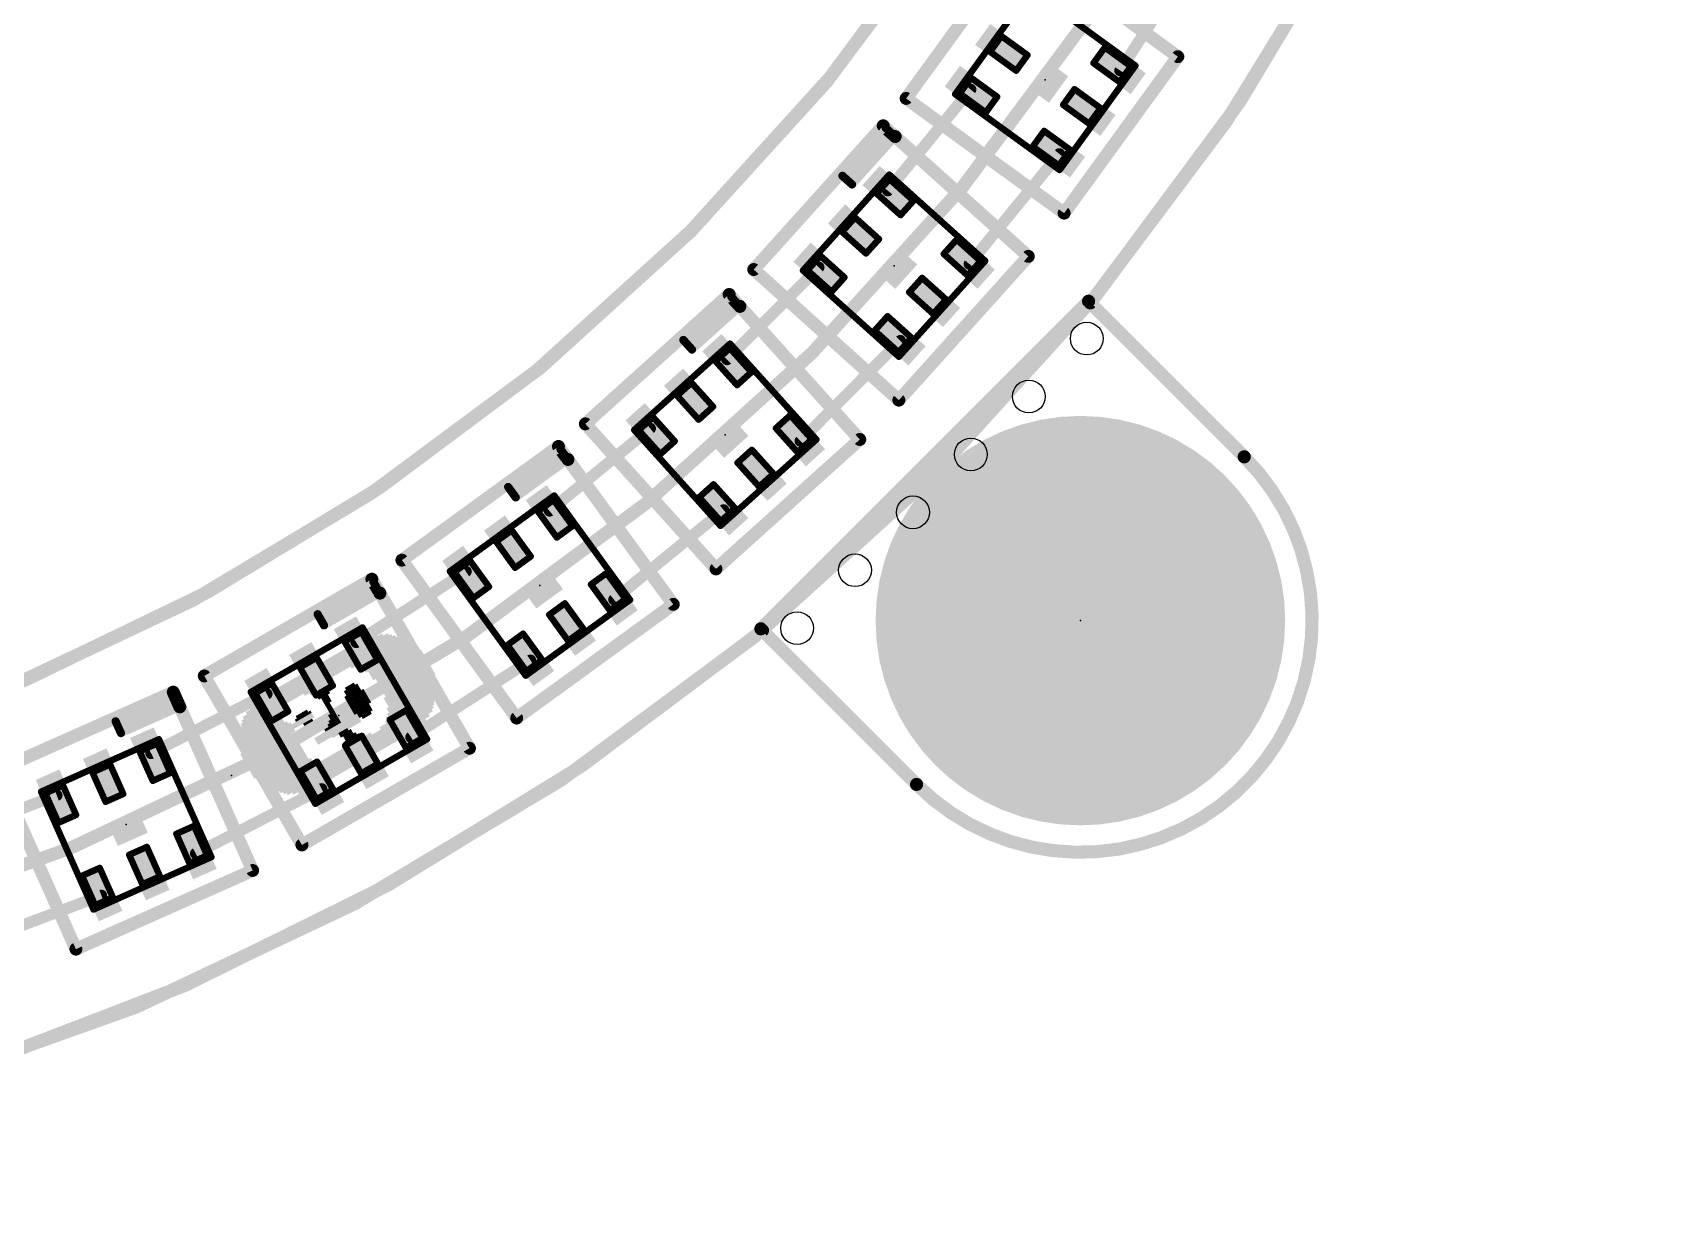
# Model space of a CAD drawing. Extents: x -10 to 92, y -62 to 76.
# Drawn here: x 51.07 to 76.3, y -0.1 to 18.01 of the extents above; entities that cross this region are included whole.
import ezdxf

# ---------------------------------------------------------------- set-up
doc = ezdxf.new("R2010")
doc.units = 0
for name, color, linetype in [('1', 12, 'CONTINUOUS'), ('16', 132, 'CONTINUOUS'), ('17', 110, 'CONTINUOUS'), ('20', 53, 'CONTINUOUS'), ('21', 41, 'CONTINUOUS'), ('22', 40, 'CONTINUOUS'), ('23', 53, 'CONTINUOUS'), ('24', 53, 'CONTINUOUS'), ('51', 53, 'CONTINUOUS')]:
    doc.layers.add(name, color=color, linetype=linetype)

# ---------------------------------------------------------------- blocks, each defined once
blk = doc.blocks.new('RECT')
blk.add_solid([(-0.5, -0.5), (0.5, -0.5), (-0.5, 0.5), (0.5, 0.5)])
blk = doc.blocks.new('ROUNDP')
at = {"const_width": 0.5}
blk.add_lwpolyline([(0, -0.25, 1), (0, 0.25, 1), (0, -0.25)], format="xyb", dxfattribs=at)

msp = doc.modelspace()

# ---------------------------------------------------------------- linework, layer by layer
at = {"layer": '1'}
for points, const_width in [([(38.1, 76.2, 2.4142), (76.2, 38.1)], 0.2032), ([(38.1, 73.533, 2.4142), (73.533, 38.1)], 0.2032), ([(67.887, 17.4463, 1), (67.9616, 17.3979)], 0.0889), ([(65.643, 17.0988, 1), (65.5741, 17.1551)], 0.0889), ([(67.0183, 16.0996, 1), (66.9494, 16.1558)], 0.0889), ([(64.2912, 15.5856, 1), (64.3601, 15.5293)], 0.0889), ([(63.2865, 14.3371, 1), (63.2236, 14.3998)], 0.0889), ([(65.5546, 14.4481, 1), (65.6234, 14.3918)], 0.0889), ([(64.5499, 13.1995, 1), (64.4869, 13.2623)], 0.0889), ([(61.8001, 12.9712, 1), (61.8631, 12.9085)], 0.0889), ([(60.6707, 11.8349, 1), (60.6144, 11.9037)], 0.0889), ([(62.9376, 11.7079, 1), (63.0006, 11.6452)], 0.0889), ([(59.0525, 10.6259, 1), (59.1088, 10.557)], 0.0889), ([(61.8082, 10.5715, 1), (61.7519, 10.6403)], 0.0889), ([(57.8103, 9.6136, 1), (57.7622, 9.6883)], 0.0889), ([(60.0518, 9.2505, 1), (60.108, 9.1817)], 0.0889), ([(56.0602, 8.5903, 1), (56.1084, 8.5156)], 0.0889), ([(58.8096, 8.2383, 1), (58.7614, 8.313)], 0.0889), ([(54.719, 7.7134, 1), (54.6784, 7.7925)], 0.0889), ([(56.9102, 7.118, 1), (56.9584, 7.0433)], 0.0889), ([(52.8844, 6.8717, 1), (52.925, 6.7926)], 0.0889), ([(55.569, 6.2411, 1), (55.5284, 6.3202)], 0.0889), ([(51.4587, 6.1398, 1), (51.4273, 6.2229)], 0.0889), ([(53.5759, 5.3187, 1), (53.6164, 5.2396)], 0.0889), ([(52.1502, 4.5868, 1), (52.1187, 4.6699)], 0.0889)]:
    msp.add_lwpolyline(points, format="xyb", dxfattribs=dict(at, const_width=const_width))
at = {"layer": '1', "const_width": 0.1778}
for points in [[(69.1193, 19.2631), (67.9243, 17.4221)], [(64.3256, 15.5575), (65.6085, 17.1269)], [(66.9839, 16.1277), (65.589, 14.4199)], [(61.8316, 12.9399), (63.255, 14.3684)], [(62.9691, 11.6765), (64.5184, 13.2309)], [(59.0807, 10.5915), (60.6425, 11.8693)], [(60.0799, 9.2161), (61.7801, 10.6059)], [(56.0843, 8.5529), (57.7863, 9.651)], [(58.7855, 8.2757), (56.9343, 7.0807)], [(52.9047, 6.8321), (54.6987, 7.7529)], [(53.5961, 5.2791), (55.5487, 6.2807)], [(49.5405, 5.4625), (51.443, 6.1814)], [(50.0658, 3.8457), (52.1345, 4.6283)]]:
    msp.add_lwpolyline(points, dxfattribs=at)
at = {"layer": '16'}
for points, const_width in [([(0, 38.1, 2.4142), (38.1, 76.2)], 0.2032), ([(67.4729, 13.8789, 1), (67.4011, 13.8071)], 0.1016), ([(67.4729, 13.8071, 1), (67.4011, 13.8789)], 0.1016), ([(64.77, 6.35, 1), (69.85, 11.43)], 0.2032), ([(69.8859, 11.4659, 1), (69.8141, 11.3941)], 0.1016), ([(69.8141, 11.3941, 1), (69.8859, 11.4659)], 0.1016), ([(62.3929, 8.7989, 1), (62.3211, 8.7271)], 0.1016), ([(62.3211, 8.7989, 1), (62.3929, 8.7271)], 0.1016), ([(64.8059, 6.3859, 1), (64.7341, 6.3141)], 0.1016), ([(64.7341, 6.3141, 1), (64.8059, 6.3859)], 0.1016)]:
    msp.add_lwpolyline(points, format="xyb", dxfattribs=dict(at, const_width=const_width))
at = {"layer": '16', "const_width": 0.2032}
for points in [[(62.357, 8.763), (67.437, 13.843)], [(67.437, 13.843), (69.85, 11.43)], [(64.77, 6.35), (62.357, 8.763)]]:
    msp.add_lwpolyline(points, dxfattribs=at)
at = {"layer": '20'}
for points, const_width in [([(67.4624, 13.8176, 0.359), (67.4624, 62.3824)], 0.2032), ([(41.91, 5.588, 0.3492), (70.612, 34.29)], 0.2032), ([(67.4983, 13.8535, 1), (67.4265, 13.7817)], 0.1016), ([(67.4232, 13.8499, 1), (67.5016, 13.7853)], 0.1016), ([(64.77, 6.35, 1), (69.85, 11.43)], 0.2032), ([(69.8859, 11.4659, 1), (69.8141, 11.3941)], 0.1016), ([(69.8141, 11.3941, 1), (69.8859, 11.4659)], 0.1016), ([(13.8176, 8.7376, 0.359), (62.3824, 8.7376)], 0.2032), ([(62.4183, 8.7735, 1), (62.3465, 8.7017)], 0.1016), ([(62.4147, 8.6984, 1), (62.3501, 8.7768)], 0.1016), ([(64.8059, 6.3859, 1), (64.7341, 6.3141)], 0.1016), ([(64.7341, 6.3141, 1), (64.8059, 6.3859)], 0.1016)]:
    msp.add_lwpolyline(points, format="xyb", dxfattribs=dict(at, const_width=const_width))
at = {"layer": '20', "const_width": 0.2032}
for points in [[(67.4624, 13.8176), (69.85, 11.43)], [(64.77, 6.35), (62.3824, 8.7376)]]:
    msp.add_lwpolyline(points, dxfattribs=at)
at = {"layer": '20'}
for centre in [(67.4088, 13.2632), (66.5108, 12.3652), (65.6128, 11.4672), (64.7148, 10.5692), (63.8167, 9.6711), (62.9187, 8.7731)]:
    msp.add_circle(centre, 0.254, dxfattribs=at)
at = {"layer": '21'}
for points, const_width in [([(38.1, 0, 1), (38.1, 76.2, 1), (38.1, 0)], 0.2032), ([(38.1, 5.334, 1), (38.1, 70.866, 1), (38.1, 5.334)], 0.2032), ([(68.8616, 17.6064, 1), (68.7807, 17.6652)], 0.1), ([(68.7918, 17.5953, 1), (68.8506, 17.6762)], 0.1), ([(64.6383, 17.0284, 1), (64.5796, 16.9475)], 0.1), ([(64.5685, 17.0173, 1), (64.6494, 16.9586)], 0.1), ([(64.2872, 16.6013, 1), (64.2203, 16.527)], 0.1), ([(64.2909, 16.5307, 1), (64.2166, 16.5976)], 0.1), ([(64.3122, 16.5543, 1), (64.2697, 16.5071)], 0.0635), ([(64.3145, 16.5094, 1), (64.2673, 16.5519)], 0.0635), ([(64.3219, 16.3682, 1), (64.2747, 16.4107)], 0.0635), ([(64.473, 16.434, 1), (64.4061, 16.3597)], 0.1), ([(64.4061, 16.3597, 1), (64.473, 16.434)], 0.1), ([(64.4632, 16.3756, 1), (64.416, 16.4181)], 0.0635), ([(64.4183, 16.3732, 1), (64.4608, 16.4204)], 0.0635), ([(63.643, 15.8111, 1), (63.6006, 15.7639)], 0.0635), ([(63.5982, 15.8088, 1), (63.6454, 15.7663)], 0.0635), ([(63.7174, 15.7442, 1), (63.6749, 15.697)], 0.0635), ([(63.6725, 15.7418, 1), (63.7197, 15.6994)], 0.0635), ([(63.6749, 15.697, 1), (63.7174, 15.7442)], 0.0635), ([(63.7468, 15.6749, 1), (63.794, 15.6324)], 0.0635), ([(63.7492, 15.6301, 1), (63.7917, 15.6773)], 0.0635), ([(67.0174, 15.2381, 1), (67.0983, 15.1793)], 0.1), ([(67.0284, 15.1683, 1), (67.0872, 15.2492)], 0.1), ([(66.5404, 14.5052, 1), (66.4661, 14.5721)], 0.1), ([(62.2798, 14.3718, 1), (62.2129, 14.2975)], 0.1), ([(62.2092, 14.3681, 1), (62.2835, 14.3012)], 0.1), ([(66.4698, 14.5015, 1), (66.5367, 14.5758)], 0.1), ([(61.9025, 13.982, 1), (61.8282, 13.9151)], 0.1), ([(61.8988, 13.9114, 1), (61.8319, 13.9857)], 0.1), ([(61.9224, 13.9326, 1), (61.8752, 13.8901)], 0.0635), ([(61.92, 13.8878, 1), (61.8775, 13.935)], 0.0635), ([(61.9126, 13.7466, 1), (61.8701, 13.7937)], 0.0635), ([(62.0698, 13.7962, 1), (61.9954, 13.7293)], 0.1), ([(61.9954, 13.7293, 1), (62.0698, 13.7962)], 0.1), ([(62.009, 13.7415, 1), (62.0562, 13.784)], 0.0635), ([(62.0538, 13.7392, 1), (62.0114, 13.7863)], 0.0635), ([(61.1792, 13.2635, 1), (61.132, 13.221)], 0.0635), ([(61.1344, 13.2658, 1), (61.1769, 13.2187)], 0.0635), ([(61.2461, 13.1892, 1), (61.1989, 13.1467)], 0.0635), ([(61.2013, 13.1915, 1), (61.2438, 13.1443)], 0.0635), ([(61.1989, 13.1467, 1), (61.2461, 13.1892)], 0.0635), ([(61.2682, 13.1172, 1), (61.3107, 13.07)], 0.0635), ([(61.2659, 13.0724, 1), (61.313, 13.1149)], 0.0635), ([(64.4587, 12.3427, 1), (64.533, 12.2758)], 0.1), ([(64.4624, 12.2721, 1), (64.5293, 12.3464)], 0.1), ([(59.673, 11.9746, 1), (59.5987, 11.9077)], 0.1), ([(59.6024, 11.9783, 1), (59.6693, 11.904)], 0.1), ([(59.2601, 11.6204, 1), (59.1792, 11.5617)], 0.1), ([(59.2491, 11.5506, 1), (59.1903, 11.6315)], 0.1), ([(59.2747, 11.5693, 1), (59.2234, 11.5319)], 0.0635), ([(59.2677, 11.5249, 1), (59.2304, 11.5763)], 0.0635), ([(63.8536, 11.6656, 1), (63.9279, 11.7325)], 0.1), ([(63.9242, 11.6619, 1), (63.8573, 11.7362)], 0.1), ([(59.2456, 11.3852, 1), (59.2083, 11.4366)], 0.0635), ([(59.4071, 11.4182, 1), (59.3262, 11.3594)], 0.1), ([(59.3262, 11.3594, 1), (59.4071, 11.4182)], 0.1), ([(59.3409, 11.3701, 1), (59.3923, 11.4075)], 0.0635), ([(59.3853, 11.3631, 1), (59.348, 11.4145)], 0.0635), ([(58.4214, 10.9885, 1), (58.4587, 10.9371)], 0.0635), ([(58.4657, 10.9815, 1), (58.4144, 10.9442)], 0.0635), ([(58.5245, 10.9006, 1), (58.4731, 10.8633)], 0.0635), ([(58.4802, 10.9076, 1), (58.5175, 10.8562)], 0.0635), ([(58.4731, 10.8633, 1), (58.5245, 10.9006)], 0.0635), ([(58.5389, 10.8267, 1), (58.5763, 10.7753)], 0.0635), ([(58.5319, 10.7824, 1), (58.5833, 10.8197)], 0.0635), ([(56.8331, 9.8571, 1), (56.7522, 9.7983)], 0.1), ([(56.7632, 9.8682, 1), (56.822, 9.7872)], 0.1), ([(56.3703, 9.5575, 1), (56.2837, 9.5075)], 0.1), ([(56.352, 9.4892, 1), (56.302, 9.5758)], 0.1), ([(61.6279, 9.7288, 1), (61.6948, 9.6545)], 0.1), ([(61.6242, 9.6582, 1), (61.6985, 9.7251)], 0.1), ([(56.3313, 9.3251, 1), (56.2996, 9.3801)], 0.0635), ([(56.3795, 9.5051, 1), (56.3245, 9.4733)], 0.0635), ([(56.3679, 9.4617, 1), (56.3362, 9.5167)], 0.0635), ([(56.4953, 9.341, 1), (56.4087, 9.291)], 0.1), ([(56.4087, 9.291, 1), (56.4953, 9.341)], 0.1), ([(56.4245, 9.3001, 1), (56.4795, 9.3319)], 0.0635), ([(56.4679, 9.2885, 1), (56.4362, 9.3435)], 0.0635), ([(60.9584, 9.1128, 1), (61.0393, 9.1716)], 0.1), ([(61.0283, 9.1017, 1), (60.9695, 9.1826)], 0.1), ([(55.5135, 9.0051, 1), (55.4585, 8.9733)], 0.0635), ([(55.4701, 9.0167, 1), (55.5019, 8.9617)], 0.0635), ([(55.5635, 8.9185, 1), (55.5085, 8.8867)], 0.0635), ([(55.5201, 8.9301, 1), (55.5519, 8.8751)], 0.0635), ([(55.5085, 8.8867, 1), (55.5635, 8.9185)], 0.0635), ([(55.5701, 8.8435, 1), (55.6019, 8.7885)], 0.0635), ([(55.5585, 8.8001, 1), (55.6135, 8.8319)], 0.0635), ([(53.7723, 8.0575, 1), (53.6857, 8.0075)], 0.1), ([(53.704, 8.0758, 1), (53.754, 7.9892)], 0.1), ([(53.2942, 7.8013, 1), (53.2028, 7.7607)], 0.1), ([(53.2688, 7.7353, 1), (53.2281, 7.8267)], 0.1), ([(53.231, 7.5743, 1), (53.2052, 7.6323)], 0.0635), ([(53.2978, 7.7482, 1), (53.2398, 7.7224)], 0.0635), ([(53.2817, 7.7063, 1), (53.2559, 7.7643)], 0.0635), ([(53.3958, 7.573, 1), (53.3045, 7.5323)], 0.1), ([(53.3045, 7.5323, 1), (53.3958, 7.573)], 0.1), ([(53.3212, 7.5397, 1), (53.3792, 7.5655)], 0.0635), ([(53.3631, 7.5236, 1), (53.3372, 7.5816)], 0.0635), ([(52.3843, 7.3415, 1), (52.3263, 7.3157)], 0.0635), ([(52.3424, 7.3576, 1), (52.3682, 7.2996)], 0.0635), ([(58.5425, 7.4193, 1), (58.6012, 7.3384)], 0.1), ([(58.5314, 7.3494, 1), (58.6123, 7.4082)], 0.1), ([(52.4249, 7.2502, 1), (52.3669, 7.2243)], 0.0635), ([(52.383, 7.2662, 1), (52.4089, 7.2082)], 0.0635), ([(52.3669, 7.2243, 1), (52.4249, 7.2502)], 0.0635), ([(52.4237, 7.1749, 1), (52.4495, 7.1169)], 0.0635), ([(52.4076, 7.133, 1), (52.4656, 7.1588)], 0.0635), ([(57.7972, 6.8861, 1), (57.8838, 6.9361)], 0.1), ([(57.8655, 6.8678, 1), (57.8155, 6.9544)], 0.1), ([(55.2175, 5.4544, 1), (55.2675, 5.3678)], 0.1), ([(55.1992, 5.3861, 1), (55.2858, 5.4361)], 0.1), ([(54.434, 4.9954, 1), (54.5253, 5.036)], 0.1), ([(54.5, 4.97, 1), (54.4593, 5.0614)], 0.1), ([(51.7187, 3.8412, 1), (51.7594, 3.7498)], 0.1), ([(51.6934, 3.7752, 1), (51.7847, 3.8158)], 0.1)]:
    msp.add_lwpolyline(points, format="xyb", dxfattribs=dict(at, const_width=const_width))
for points, const_width in [([(66.3723, 19.415), (64.6089, 16.988)], 0.2), ([(68.8212, 17.6358), (66.5746, 19.2681)], 0.2), ([(67.0578, 15.2087), (68.8212, 17.6358)], 0.2), ([(64.6089, 16.988), (67.0578, 15.2087)], 0.2), ([(64.2538, 16.5641), (62.2464, 14.3347)], 0.2), ([(64.4396, 16.3968), (64.2538, 16.5641)], 0.2), ([(63.6218, 15.7875), (64.2909, 16.5307)], 0.127), ([(64.2983, 16.3894), (63.6961, 15.7206)], 0.127), ([(64.4396, 16.3968), (63.7704, 15.6537)], 0.127), ([(64.2909, 16.5307), (64.4396, 16.3968)], 0.127), ([(66.5033, 14.5387), (64.4396, 16.3968)], 0.2), ([(63.6961, 15.7206), (63.6218, 15.7875)], 0.127), ([(63.7704, 15.6537), (63.6961, 15.7206)], 0.127), ([(64.4959, 12.3092), (66.5033, 14.5387)], 0.2), ([(62.2464, 14.3347), (64.4959, 12.3092)], 0.2), ([(61.8653, 13.9485), (59.6359, 11.9411)], 0.2), ([(61.1556, 13.2422), (61.8988, 13.9114)], 0.127), ([(62.0326, 13.7627), (61.8653, 13.9485)], 0.2), ([(61.8988, 13.9114), (62.0326, 13.7627)], 0.127), ([(61.8914, 13.7702), (61.2225, 13.1679)], 0.127), ([(62.0326, 13.7627), (61.2895, 13.0936)], 0.127), ([(63.8908, 11.699), (62.0326, 13.7627)], 0.2), ([(61.2225, 13.1679), (61.1556, 13.2422)], 0.127), ([(61.2895, 13.0936), (61.2225, 13.1679)], 0.127), ([(59.6359, 11.9411), (61.6613, 9.6916)], 0.2), ([(59.2197, 11.5911), (56.7926, 9.8277)], 0.2), ([(58.44, 10.9628), (59.2491, 11.5506)], 0.127), ([(59.3666, 11.3888), (59.2197, 11.5911)], 0.2), ([(59.2491, 11.5506), (59.3666, 11.3888)], 0.127), ([(61.6613, 9.6916), (63.8908, 11.699)], 0.2), ([(59.2269, 11.4109), (58.4988, 10.8819)], 0.127), ([(59.3666, 11.3888), (58.5576, 10.801)], 0.127), ([(60.9989, 9.1422), (59.3666, 11.3888)], 0.2), ([(58.4988, 10.8819), (58.44, 10.9628)], 0.127), ([(58.5576, 10.801), (58.4988, 10.8819)], 0.127), ([(56.7926, 9.8277), (58.5718, 7.3788)], 0.2), ([(56.327, 9.5325), (53.729, 8.0325)], 0.2), ([(56.452, 9.316), (56.327, 9.5325)], 0.2), ([(55.486, 8.9892), (56.352, 9.4892)], 0.127), ([(56.3154, 9.3526), (55.536, 8.9026)], 0.127), ([(56.452, 9.316), (55.586, 8.816)], 0.127), ([(56.352, 9.4892), (56.452, 9.316)], 0.127), ([(57.8405, 6.9111), (56.452, 9.316)], 0.2), ([(58.5718, 7.3788), (60.9989, 9.1422)], 0.2), ([(55.536, 8.9026), (55.486, 8.9892)], 0.127), ([(55.586, 8.816), (55.536, 8.9026)], 0.127), ([(53.729, 8.0325), (55.2425, 5.4111)], 0.2), ([(53.2485, 7.781), (50.5078, 6.5608)], 0.2), ([(53.3502, 7.5526), (53.2485, 7.781)], 0.2), ([(52.3553, 7.3286), (53.2688, 7.7353)], 0.127), ([(53.2181, 7.6033), (52.3959, 7.2372)], 0.127), ([(53.3502, 7.5526), (52.4366, 7.1459)], 0.127), ([(53.2688, 7.7353), (53.3502, 7.5526)], 0.127), ([(54.4797, 5.0157), (53.3502, 7.5526)], 0.2), ([(52.3959, 7.2372), (52.3553, 7.3286)], 0.127), ([(52.4366, 7.1459), (52.3959, 7.2372)], 0.127), ([(55.2425, 5.4111), (57.8405, 6.9111)], 0.2), ([(50.5078, 6.5608), (51.739, 3.7955)], 0.2), ([(51.739, 3.7955), (54.4797, 5.0157)], 0.2)]:
    msp.add_lwpolyline(points, dxfattribs=dict(at, const_width=const_width))
at = {"layer": '23'}
for p in [(66.7664, 17.2745), (64.422, 14.3942), (61.8058, 11.7729), (58.9331, 9.4336), (67.31, 8.89), (55.8165, 7.4168), (52.5196, 5.7302)]:
    msp.add_point(p, dxfattribs=at)
at = {"layer": '24'}
msp.add_point((54.1528, 6.4897), dxfattribs=at)
at = {"layer": '51', "const_width": 0.1}
for points in [[(65.3696, 17.0533), (66.5452, 18.6713)], [(66.5452, 18.6713), (68.1632, 17.4958)], [(66.086, 17.9543), (65.9097, 17.7116)], [(66.4905, 17.6604), (66.086, 17.9543)], [(65.9097, 17.7116), (66.3142, 17.4177)], [(66.3142, 17.4177), (66.4905, 17.6604)], [(67.6889, 17.7786), (67.5126, 17.5359)], [(68.0934, 17.4847), (67.6889, 17.7786)], [(68.1632, 17.4958), (66.9877, 15.8777)], [(67.5126, 17.5359), (67.9171, 17.242)], [(67.9171, 17.242), (68.0934, 17.4847)], [(65.6158, 17.3071), (65.4395, 17.0644)], [(66.0203, 17.0132), (65.6158, 17.3071)], [(67.0423, 16.8887), (67.2187, 17.1314)], [(67.2187, 17.1314), (67.6232, 16.8375)], [(66.9877, 15.8777), (65.3696, 17.0533)], [(65.4395, 17.0644), (65.844, 16.7705)], [(65.844, 16.7705), (66.0203, 17.0132)], [(67.4468, 16.5948), (67.0423, 16.8887)], [(67.6232, 16.8375), (67.4468, 16.5948)], [(66.5721, 16.2415), (66.7484, 16.4842)], [(66.7484, 16.4842), (67.1529, 16.1903)], [(66.9766, 15.9476), (66.5721, 16.2415)], [(67.1529, 16.1903), (66.9766, 15.9476)], [(63.0097, 14.3202), (64.348, 15.8065)], [(64.3517, 15.7358), (64.151, 15.5129)], [(64.348, 15.8065), (65.8343, 14.4682)], [(64.7233, 15.4013), (64.3517, 15.7358)], [(64.151, 15.5129), (64.5225, 15.1783)], [(64.5225, 15.1783), (64.7233, 15.4013)], [(63.8164, 15.1413), (63.6157, 14.9184)], [(64.188, 14.8068), (63.8164, 15.1413)], [(63.6157, 14.9184), (63.9872, 14.5838)], [(63.9872, 14.5838), (64.188, 14.8068)], [(65.3921, 14.7991), (65.1914, 14.5761)], [(65.7637, 14.4645), (65.3921, 14.7991)], [(63.2811, 14.5468), (63.0804, 14.3239)], [(63.6527, 14.2122), (63.2811, 14.5468)], [(65.8343, 14.4682), (64.496, 12.9819)], [(65.1914, 14.5761), (65.5629, 14.2416)], [(65.5629, 14.2416), (65.7637, 14.4645)], [(64.496, 12.9819), (63.0097, 14.3202)], [(63.0804, 14.3239), (63.4519, 13.9893)], [(63.4519, 13.9893), (63.6527, 14.2122)], [(64.6561, 13.9816), (64.8568, 14.2045)], [(64.8568, 14.2045), (65.2284, 13.87)], [(65.0276, 13.647), (64.6561, 13.9816)], [(65.2284, 13.87), (65.0276, 13.647)], [(64.1208, 13.3871), (64.3215, 13.61)], [(64.3215, 13.61), (64.6931, 13.2755)], [(64.4923, 13.0525), (64.1208, 13.3871)], [(60.3935, 11.8469), (61.8798, 13.1852)], [(61.8761, 13.1146), (61.6532, 12.9138)], [(62.2107, 12.743), (61.8761, 13.1146)], [(61.8798, 13.1852), (63.2181, 11.6989)], [(64.6931, 13.2755), (64.4923, 13.0525)], [(61.6532, 12.9138), (61.9878, 12.5423)], [(61.2816, 12.5793), (61.0587, 12.3785)], [(61.6162, 12.2077), (61.2816, 12.5793)], [(61.9878, 12.5423), (62.2107, 12.743)], [(61.0587, 12.3785), (61.3932, 12.0069)], [(61.3932, 12.0069), (61.6162, 12.2077)], [(62.8129, 12.0742), (62.59, 11.8734)], [(63.1475, 11.7026), (62.8129, 12.0742)], [(61.7318, 10.3606), (60.3935, 11.8469)], [(60.6871, 12.044), (60.4642, 11.8432)], [(60.4642, 11.8432), (60.7987, 11.4716)], [(61.0217, 11.6724), (60.6871, 12.044)], [(62.59, 11.8734), (62.9245, 11.5018)], [(60.7987, 11.4716), (61.0217, 11.6724)], [(63.2181, 11.6989), (61.7318, 10.3606)], [(62.9245, 11.5018), (63.1475, 11.7026)], [(61.9955, 11.3381), (62.2184, 11.5389)], [(62.33, 10.9665), (61.9955, 11.3381)], [(62.2184, 11.5389), (62.553, 11.1673)], [(62.553, 11.1673), (62.33, 10.9665)], [(57.5363, 9.6548), (59.1543, 10.8304)], [(59.1543, 10.8304), (60.3299, 9.2123)], [(61.4009, 10.8028), (61.6239, 11.0035)], [(61.7355, 10.4312), (61.4009, 10.8028)], [(61.6239, 11.0035), (61.9584, 10.632)], [(59.1433, 10.7605), (58.9005, 10.5842)], [(58.9005, 10.5842), (59.1944, 10.1797)], [(59.4371, 10.356), (59.1433, 10.7605)], [(61.9584, 10.632), (61.7355, 10.4312)], [(59.1944, 10.1797), (59.4371, 10.356)], [(58.496, 10.2903), (58.2533, 10.114)], [(58.2533, 10.114), (58.5472, 9.7094)], [(58.7899, 9.8858), (58.496, 10.2903)], [(57.8488, 9.8201), (57.6061, 9.6437)], [(58.1427, 9.4156), (57.8488, 9.8201)], [(58.5472, 9.7094), (58.7899, 9.8858)], [(58.7118, 8.0368), (57.5363, 9.6548)], [(57.6061, 9.6437), (57.9, 9.2392)], [(59.9662, 9.6279), (59.7234, 9.4516)], [(60.26, 9.2234), (59.9662, 9.6279)], [(57.9, 9.2392), (58.1427, 9.4156)], [(59.7234, 9.4516), (60.0173, 9.0471)], [(60.3299, 9.2123), (58.7118, 8.0368)], [(59.0762, 8.9813), (59.3189, 9.1577)], [(59.3189, 9.1577), (59.6128, 8.7532)], [(60.0173, 9.0471), (60.26, 9.2234)], [(54.4505, 7.7828), (56.1825, 8.7828)], [(56.1825, 8.7828), (57.1825, 7.0508)], [(59.3701, 8.5768), (59.0762, 8.9813)], [(56.1642, 8.7145), (55.9044, 8.5645)], [(55.9044, 8.5645), (56.1544, 8.1315)], [(56.4142, 8.2815), (56.1642, 8.7145)], [(58.429, 8.5111), (58.6717, 8.6874)], [(58.6717, 8.6874), (58.9656, 8.2829)], [(59.6128, 8.7532), (59.3701, 8.5768)], [(55.4714, 8.3145), (55.2116, 8.1645)], [(55.7214, 7.8815), (55.4714, 8.3145)], [(56.1544, 8.1315), (56.4142, 8.2815)], [(58.7229, 8.1066), (58.429, 8.5111)], [(58.9656, 8.2829), (58.7229, 8.1066)], [(55.2116, 8.1645), (55.4616, 7.7315)], [(55.4505, 6.0508), (54.4505, 7.7828)], [(54.7786, 7.9145), (54.5188, 7.7645)], [(55.0286, 7.4815), (54.7786, 7.9145)], [(55.4616, 7.7315), (55.7214, 7.8815)], [(54.5188, 7.7645), (54.7688, 7.3315)], [(54.7688, 7.3315), (55.0286, 7.4815)], [(56.8642, 7.5021), (56.6044, 7.3521)], [(56.6044, 7.3521), (56.8544, 6.9191)], [(57.1142, 7.0691), (56.8642, 7.5021)], [(51.1993, 6.237), (53.0264, 7.0505)], [(53.0264, 7.0505), (53.8399, 5.2234)], [(57.1825, 7.0508), (55.4505, 6.0508)], [(55.9116, 6.9521), (56.1714, 7.1021)], [(56.1714, 7.1021), (56.4214, 6.6691)], [(56.8544, 6.9191), (57.1142, 7.0691)], [(53.001, 6.9845), (52.727, 6.8625)], [(52.727, 6.8625), (52.9304, 6.4057)], [(53.2044, 6.5277), (53.001, 6.9845)], [(56.1616, 6.5191), (55.9116, 6.9521)], [(52.2702, 6.6591), (51.9961, 6.5371)], [(51.9961, 6.5371), (52.1995, 6.0803)], [(52.4736, 6.2023), (52.2702, 6.6591)], [(52.9304, 6.4057), (53.2044, 6.5277)], [(55.2188, 6.5521), (55.4786, 6.7021)], [(55.4688, 6.1191), (55.2188, 6.5521)], [(55.4786, 6.7021), (55.7286, 6.2691)], [(56.4214, 6.6691), (56.1616, 6.5191)], [(51.5394, 6.3337), (51.2653, 6.2117)], [(51.7427, 5.877), (51.5394, 6.3337)], [(55.7286, 6.2691), (55.4688, 6.1191)], [(52.0128, 4.41), (51.1993, 6.237)], [(51.2653, 6.2117), (51.4687, 5.7549)], [(52.1995, 6.0803), (52.4736, 6.2023)], [(51.4687, 5.7549), (51.7427, 5.877)], [(53.5705, 5.7055), (53.2964, 5.5835)], [(53.2964, 5.5835), (53.4998, 5.1268)], [(53.7738, 5.2488), (53.5705, 5.7055)], [(52.5656, 5.2581), (52.8396, 5.3802)], [(52.7689, 4.8014), (52.5656, 5.2581)], [(52.8396, 5.3802), (53.043, 4.9234)], [(51.8347, 4.9327), (52.1088, 5.0548)], [(53.8399, 5.2234), (52.0128, 4.41)], [(52.1088, 5.0548), (52.3122, 4.598)], [(53.4998, 5.1268), (53.7738, 5.2488)], [(52.0381, 4.476), (51.8347, 4.9327)], [(53.043, 4.9234), (52.7689, 4.8014)], [(52.3122, 4.598), (52.0381, 4.476)]]:
    msp.add_lwpolyline(points, dxfattribs=at)
at = {"layer": '51', "const_width": 0.05}
for points in [[(66.1007, 17.9745, 1), (66.0713, 17.9341)], [(66.1063, 17.9396, 1), (66.0658, 17.969)], [(65.9244, 17.7318, 1), (65.895, 17.6914)], [(65.8895, 17.7263, 1), (65.9299, 17.6969)], [(66.5108, 17.6457, 1), (66.4703, 17.6751)], [(66.4759, 17.6402, 1), (66.5052, 17.6806)], [(67.7036, 17.7988, 1), (67.6742, 17.7584)], [(67.7091, 17.7639, 1), (67.6687, 17.7933)], [(66.294, 17.4324, 1), (66.3344, 17.403)], [(66.2995, 17.3975, 1), (66.3289, 17.4379)], [(67.4923, 17.5506, 1), (67.5328, 17.5212)], [(67.5273, 17.5561, 1), (67.4979, 17.5157)], [(68.1136, 17.47, 1), (68.0732, 17.4994)], [(68.0787, 17.4645, 1), (68.1081, 17.5049)], [(68.1835, 17.4811, 1), (68.143, 17.5105)], [(68.1485, 17.4755, 1), (68.1779, 17.516)], [(65.6305, 17.3273, 1), (65.6011, 17.2868)], [(65.636, 17.2924, 1), (65.5956, 17.3218)], [(67.2334, 17.1516, 1), (67.204, 17.1112)], [(67.2389, 17.1167, 1), (67.1984, 17.1461)], [(67.8968, 17.2567, 1), (67.9373, 17.2273)], [(67.9024, 17.2218, 1), (67.9318, 17.2622)], [(65.3843, 17.0735, 1), (65.3549, 17.0331)], [(65.3494, 17.068, 1), (65.3899, 17.0386)], [(65.4542, 17.0846, 1), (65.4248, 17.0441)], [(65.4193, 17.0791, 1), (65.4597, 17.0497)], [(66.0405, 16.9985, 1), (66.0001, 17.0279)], [(66.0056, 16.993, 1), (66.035, 17.0334)], [(67.057, 16.9089, 1), (67.0276, 16.8685)], [(67.0221, 16.9034, 1), (67.0626, 16.874)], [(65.8238, 16.7852, 1), (65.8642, 16.7558)], [(65.8293, 16.7502, 1), (65.8587, 16.7907)], [(67.6434, 16.8228, 1), (67.6029, 16.8522)], [(67.6085, 16.8173, 1), (67.6379, 16.8577)], [(66.7631, 16.5044, 1), (66.7337, 16.4639)], [(66.7687, 16.4695, 1), (66.7282, 16.4989)], [(67.4266, 16.6095, 1), (67.4671, 16.5801)], [(67.4321, 16.5746, 1), (67.4615, 16.615)], [(66.5868, 16.2617, 1), (66.5574, 16.2212)], [(66.5519, 16.2562, 1), (66.5923, 16.2268)], [(67.1732, 16.1756, 1), (67.1327, 16.205)], [(67.1382, 16.1701, 1), (67.1676, 16.2105)], [(66.9564, 15.9623, 1), (66.9968, 15.9329)], [(66.9619, 15.9274, 1), (66.9913, 15.9678)], [(66.9674, 15.8924, 1), (67.0079, 15.863)], [(66.973, 15.8575, 1), (67.0024, 15.898)], [(64.3647, 15.825, 1), (64.3313, 15.7879)], [(64.3684, 15.7544, 1), (64.335, 15.7173)], [(64.3666, 15.7897, 1), (64.3294, 15.8232)], [(64.3703, 15.7191, 1), (64.3331, 15.7526)], [(64.1677, 15.5315, 1), (64.1342, 15.4943)], [(64.1324, 15.5296, 1), (64.1695, 15.4962)], [(64.7419, 15.3845, 1), (64.7047, 15.418)], [(64.7065, 15.3827, 1), (64.74, 15.4199)], [(63.8331, 15.1599, 1), (63.7997, 15.1227)], [(63.835, 15.1246, 1), (63.7978, 15.1581)], [(64.504, 15.1951, 1), (64.5411, 15.1616)], [(64.5058, 15.1598, 1), (64.5393, 15.1969)], [(63.6324, 14.937, 1), (63.5989, 14.8998)], [(63.5971, 14.9351, 1), (63.6342, 14.9017)], [(64.2066, 14.79, 1), (64.1694, 14.8235)], [(64.1712, 14.7882, 1), (64.2047, 14.8253)], [(65.4088, 14.8176, 1), (65.3754, 14.7805)], [(65.4107, 14.7823, 1), (65.3735, 14.8158)], [(63.2978, 14.5654, 1), (63.2644, 14.5282)], [(63.2997, 14.5301, 1), (63.2625, 14.5635)], [(63.9687, 14.6005, 1), (64.0058, 14.5671)], [(63.9705, 14.5652, 1), (64.004, 14.6024)], [(65.2081, 14.5947, 1), (65.1746, 14.5575)], [(65.1728, 14.5928, 1), (65.2099, 14.5594)], [(65.7823, 14.4478, 1), (65.7451, 14.4812)], [(65.7469, 14.4459, 1), (65.7804, 14.4831)], [(65.8529, 14.4515, 1), (65.8157, 14.4849)], [(65.8176, 14.4496, 1), (65.851, 14.4868)], [(63.0265, 14.3387, 1), (62.993, 14.3016)], [(62.9912, 14.3369, 1), (63.0283, 14.3034)], [(63.0971, 14.3424, 1), (63.0636, 14.3053)], [(63.0618, 14.3406, 1), (63.0989, 14.3071)], [(63.6712, 14.1955, 1), (63.6341, 14.229)], [(63.6359, 14.1937, 1), (63.6694, 14.2308)], [(64.8735, 14.2231, 1), (64.8401, 14.186)], [(64.8754, 14.1878, 1), (64.8382, 14.2213)], [(65.5444, 14.2583, 1), (65.5815, 14.2248)], [(65.5462, 14.223, 1), (65.5797, 14.2601)], [(63.4333, 14.006, 1), (63.4705, 13.9726)], [(63.4352, 13.9707, 1), (63.4687, 14.0079)], [(64.6728, 14.0002, 1), (64.6393, 13.963)], [(64.6375, 13.9983, 1), (64.6746, 13.9649)], [(65.247, 13.8532, 1), (65.2098, 13.8867)], [(65.2116, 13.8514, 1), (65.2451, 13.8886)], [(64.3382, 13.6286, 1), (64.3048, 13.5914)], [(64.3401, 13.5933, 1), (64.3029, 13.6268)], [(65.0091, 13.6638, 1), (65.0462, 13.6303)], [(65.0109, 13.6285, 1), (65.0444, 13.6656)], [(64.1375, 13.4057, 1), (64.104, 13.3685)], [(64.1022, 13.4038, 1), (64.1393, 13.3704)], [(61.8947, 13.1313, 1), (61.8576, 13.0978)], [(61.8984, 13.2019, 1), (61.8613, 13.1684)], [(61.8929, 13.096, 1), (61.8594, 13.1331)], [(61.8966, 13.1666, 1), (61.8631, 13.2038)], [(64.7116, 13.2587, 1), (64.6745, 13.2922)], [(64.6763, 13.2569, 1), (64.7098, 13.294)], [(61.6718, 12.9306, 1), (61.6346, 12.8971)], [(61.6365, 12.9324, 1), (61.6699, 12.8952)], [(64.4738, 13.0692, 1), (64.5109, 13.0358)], [(64.4775, 12.9986, 1), (64.5146, 12.9652)], [(64.4756, 13.0339, 1), (64.5091, 13.0711)], [(64.4793, 12.9633, 1), (64.5128, 13.0005)], [(61.3002, 12.596, 1), (61.263, 12.5625)], [(61.2983, 12.5607, 1), (61.2649, 12.5978)], [(62.1921, 12.7263, 1), (62.2293, 12.7597)], [(62.2274, 12.7244, 1), (62.194, 12.7616)], [(61.0419, 12.3971, 1), (61.0754, 12.3599)], [(61.0773, 12.3952, 1), (61.0401, 12.3618)], [(61.971, 12.5608, 1), (62.0045, 12.5237)], [(61.9692, 12.5255, 1), (62.0063, 12.559)], [(61.5976, 12.191, 1), (61.6348, 12.2244)], [(61.6329, 12.1891, 1), (61.5995, 12.2263)], [(62.8315, 12.0909, 1), (62.7943, 12.0574)], [(62.8296, 12.0556, 1), (62.7962, 12.0927)], [(60.3768, 11.8655, 1), (60.4103, 11.8283)], [(60.4121, 11.8636, 1), (60.375, 11.8302)], [(60.4474, 11.8618, 1), (60.4809, 11.8246)], [(60.4827, 11.8599, 1), (60.4456, 11.8265)], [(60.7057, 12.0607, 1), (60.6685, 12.0272)], [(60.7038, 12.0254, 1), (60.6704, 12.0625)], [(61.3765, 12.0255, 1), (61.41, 11.9884)], [(61.3747, 11.9902, 1), (61.4118, 12.0237)], [(62.5732, 11.892, 1), (62.6067, 11.8548)], [(62.6085, 11.8901, 1), (62.5714, 11.8567)], [(61.0031, 11.6556, 1), (61.0402, 11.6891)], [(61.0384, 11.6538, 1), (61.0049, 11.691)], [(63.1289, 11.6859, 1), (63.1661, 11.7193)], [(63.1642, 11.684, 1), (63.1307, 11.7212)], [(63.1995, 11.6822, 1), (63.2367, 11.7156)], [(63.2348, 11.6803, 1), (63.2014, 11.7175)], [(60.782, 11.4902, 1), (60.8155, 11.4531)], [(60.7801, 11.4549, 1), (60.8173, 11.4884)], [(61.9787, 11.3567, 1), (62.0122, 11.3195)], [(62.014, 11.3548, 1), (61.9769, 11.3214)], [(62.237, 11.5556, 1), (62.1998, 11.5221)], [(62.2351, 11.5203, 1), (62.2017, 11.5574)], [(62.9078, 11.5204, 1), (62.9413, 11.4833)], [(62.906, 11.4851, 1), (62.9431, 11.5186)], [(62.5344, 11.1506, 1), (62.5715, 11.184)], [(62.5697, 11.1487, 1), (62.5362, 11.1859)], [(59.1745, 10.8451, 1), (59.1341, 10.8157)], [(59.169, 10.8101, 1), (59.1396, 10.8506)], [(61.4195, 10.8195, 1), (61.3824, 10.7861)], [(61.6425, 11.0203, 1), (61.6053, 10.9868)], [(61.6406, 10.985, 1), (61.6072, 11.0221)], [(62.3133, 10.9851, 1), (62.3467, 10.948)], [(62.3114, 10.9498, 1), (62.3486, 10.9833)], [(58.9208, 10.5989, 1), (58.8803, 10.5695)], [(58.8858, 10.6044, 1), (58.9152, 10.564)], [(59.1635, 10.7752, 1), (59.123, 10.7458)], [(59.1579, 10.7403, 1), (59.1286, 10.7807)], [(61.3842, 10.8214, 1), (61.4177, 10.7842)], [(61.9399, 10.6152, 1), (61.977, 10.6487)], [(61.9752, 10.6134, 1), (61.9417, 10.6506)], [(59.4169, 10.3413, 1), (59.4574, 10.3707)], [(59.4518, 10.3358, 1), (59.4224, 10.3762)], [(61.7151, 10.3792, 1), (61.7485, 10.342)], [(61.7188, 10.4498, 1), (61.7522, 10.4127)], [(61.7132, 10.3439, 1), (61.7504, 10.3774)], [(61.7169, 10.4145, 1), (61.7541, 10.448)], [(58.2736, 10.1287, 1), (58.2331, 10.0993)], [(58.2386, 10.1342, 1), (58.268, 10.0937)], [(58.5163, 10.305, 1), (58.4758, 10.2756)], [(58.5107, 10.2701, 1), (58.4813, 10.3105)], [(59.1797, 10.1999, 1), (59.2091, 10.1594)], [(59.1742, 10.165, 1), (59.2147, 10.1944)], [(57.869, 9.8348, 1), (57.8286, 9.8054)], [(57.8635, 9.7998, 1), (57.8341, 9.8403)], [(58.7697, 9.8711, 1), (58.8102, 9.9005)], [(58.8046, 9.8656, 1), (58.7752, 9.906)], [(57.5565, 9.6695, 1), (57.5161, 9.6401)], [(57.5216, 9.675, 1), (57.551, 9.6346)], [(57.6263, 9.6584, 1), (57.5859, 9.629)], [(57.5914, 9.664, 1), (57.6208, 9.6235)], [(58.5325, 9.7297, 1), (58.5619, 9.6892)], [(58.527, 9.6948, 1), (58.5675, 9.7241)], [(59.9864, 9.6426, 1), (59.9459, 9.6132)], [(59.9808, 9.6077, 1), (59.9515, 9.6481)], [(58.1225, 9.4009, 1), (58.1629, 9.4303)], [(58.1574, 9.3953, 1), (58.128, 9.4358)], [(59.7437, 9.4663, 1), (59.7032, 9.4369)], [(59.7087, 9.4718, 1), (59.7381, 9.4313)], [(57.8853, 9.2594, 1), (57.9147, 9.219)], [(57.8798, 9.2245, 1), (57.9202, 9.2539)], [(59.3392, 9.1724, 1), (59.2987, 9.143)], [(59.3336, 9.1374, 1), (59.3042, 9.1779)], [(60.0026, 9.0673, 1), (60.032, 9.0268)], [(59.9971, 9.0324, 1), (60.0376, 9.0617)], [(60.2398, 9.2087, 1), (60.2803, 9.2381)], [(60.2747, 9.2032, 1), (60.2453, 9.2436)], [(60.3097, 9.1976, 1), (60.3501, 9.227)], [(60.3446, 9.1921, 1), (60.3152, 9.2326)], [(56.2042, 8.7953, 1), (56.1609, 8.7703)], [(56.195, 8.7612, 1), (56.17, 8.8045)], [(59.0965, 8.996, 1), (59.056, 8.9666)], [(59.0615, 9.0016, 1), (59.0909, 8.9611)], [(55.8919, 8.5862, 1), (55.9169, 8.5429)], [(55.9261, 8.577, 1), (55.8828, 8.552)], [(56.1859, 8.727, 1), (56.1426, 8.702)], [(56.1767, 8.6929, 1), (56.1517, 8.7362)], [(58.6919, 8.7021, 1), (58.6515, 8.6727)], [(58.6864, 8.6672, 1), (58.657, 8.7077)], [(59.3554, 8.5971, 1), (59.3848, 8.5566)], [(59.3499, 8.5621, 1), (59.3903, 8.5915)], [(59.5926, 8.7385, 1), (59.6331, 8.7679)], [(59.6275, 8.7329, 1), (59.5981, 8.7734)], [(55.4931, 8.327, 1), (55.4498, 8.302)], [(55.4839, 8.2929, 1), (55.4589, 8.3362)], [(56.4267, 8.2599, 1), (56.4017, 8.3032)], [(58.4492, 8.5258, 1), (58.4088, 8.4964)], [(58.4143, 8.5313, 1), (58.4437, 8.4909)], [(58.9803, 8.2627, 1), (58.9509, 8.3032)], [(55.2332, 8.177, 1), (55.1899, 8.152)], [(55.1991, 8.1862, 1), (55.2241, 8.1429)], [(56.1419, 8.1532, 1), (56.1669, 8.1099)], [(56.1328, 8.119, 1), (56.1761, 8.144)], [(56.3926, 8.269, 1), (56.4359, 8.294)], [(58.6972, 8.057, 1), (58.7265, 8.0165)], [(58.6916, 8.0221, 1), (58.7321, 8.0515)], [(58.7082, 8.1268, 1), (58.7376, 8.0864)], [(58.7027, 8.0919, 1), (58.7431, 8.1213)], [(58.9454, 8.2682, 1), (58.9858, 8.2976)], [(54.4721, 7.7953, 1), (54.4288, 7.7703)], [(54.438, 7.8045, 1), (54.463, 7.7612)], [(54.8002, 7.927, 1), (54.7569, 7.902)], [(54.7911, 7.8929, 1), (54.7661, 7.9362)], [(55.6998, 7.869, 1), (55.7431, 7.894)], [(55.7339, 7.8599, 1), (55.7089, 7.9032)], [(54.5404, 7.777, 1), (54.4971, 7.752)], [(54.5063, 7.7862, 1), (54.5313, 7.7429)], [(55.4491, 7.7532, 1), (55.4741, 7.7099)], [(55.4399, 7.719, 1), (55.4832, 7.744)], [(54.7563, 7.3532, 1), (54.7813, 7.3099)], [(54.7471, 7.319, 1), (54.7904, 7.344)], [(55.0069, 7.469, 1), (55.0502, 7.494)], [(55.0411, 7.4599, 1), (55.0161, 7.5032)], [(56.5919, 7.3737, 1), (56.6169, 7.3304)], [(56.6261, 7.3646, 1), (56.5828, 7.3396)], [(56.8859, 7.5146, 1), (56.8426, 7.4896)], [(56.8767, 7.4804, 1), (56.8517, 7.5237)], [(53.0492, 7.0607, 1), (53.0035, 7.0404)], [(53.0366, 7.0277, 1), (53.0162, 7.0734)], [(56.1931, 7.1146, 1), (56.1498, 7.0896)], [(56.1839, 7.0804, 1), (56.1589, 7.1237)], [(57.0926, 7.0566, 1), (57.1359, 7.0816)], [(57.1267, 7.0474, 1), (57.1017, 7.0907)], [(57.1609, 7.0383, 1), (57.2042, 7.0633)], [(57.195, 7.0291, 1), (57.17, 7.0724)], [(52.7498, 6.8727, 1), (52.7041, 6.8523)], [(52.7168, 6.8853, 1), (52.7372, 6.8396)], [(53.0239, 6.9947, 1), (52.9782, 6.9743)], [(53.0112, 6.9617, 1), (52.9909, 7.0073)], [(55.9332, 6.9646, 1), (55.8899, 6.9396)], [(55.8991, 6.9737, 1), (55.9241, 6.9304)], [(56.8419, 6.9407, 1), (56.8669, 6.8974)], [(56.8328, 6.9066, 1), (56.8761, 6.9316)], [(52.019, 6.5473, 1), (51.9733, 6.5269)], [(51.986, 6.5599, 1), (52.0063, 6.5143)], [(52.2931, 6.6693, 1), (52.2474, 6.649)], [(52.2804, 6.6363, 1), (52.26, 6.682)], [(53.1816, 6.5176, 1), (53.2273, 6.5379)], [(53.2146, 6.5049, 1), (53.1942, 6.5506)], [(55.2404, 6.5646, 1), (55.1971, 6.5396)], [(55.2063, 6.5737, 1), (55.2313, 6.5304)], [(55.5002, 6.7146, 1), (55.4569, 6.6896)], [(55.4911, 6.6804, 1), (55.4661, 6.7237)], [(56.1491, 6.5407, 1), (56.1741, 6.4974)], [(56.3998, 6.6566, 1), (56.4431, 6.6816)], [(56.4339, 6.6474, 1), (56.4089, 6.6907)], [(51.5622, 6.3439, 1), (51.5165, 6.3236)], [(51.5495, 6.3109, 1), (51.5292, 6.3566)], [(52.9202, 6.4286, 1), (52.9405, 6.3829)], [(52.9075, 6.3955, 1), (52.9532, 6.4159)], [(55.7411, 6.2474, 1), (55.7161, 6.2907)], [(56.1399, 6.5066, 1), (56.1832, 6.5316)], [(51.2221, 6.2472, 1), (51.1765, 6.2269)], [(51.1891, 6.2599, 1), (51.2095, 6.2142)], [(51.2882, 6.2219, 1), (51.2425, 6.2015)], [(51.2551, 6.2345, 1), (51.2755, 6.1889)], [(52.1893, 6.1032, 1), (52.2097, 6.0575)], [(52.1767, 6.0702, 1), (52.2224, 6.0905)], [(52.4507, 6.1922, 1), (52.4964, 6.2125)], [(52.4837, 6.1795, 1), (52.4634, 6.2252)], [(55.438, 6.0724, 1), (55.463, 6.0291)], [(55.4288, 6.0383, 1), (55.4721, 6.0633)], [(55.4563, 6.1407, 1), (55.4813, 6.0974)], [(55.4471, 6.1066, 1), (55.4904, 6.1316)], [(55.7069, 6.2566, 1), (55.7502, 6.2816)], [(51.7199, 5.8668, 1), (51.7656, 5.8871)], [(51.7529, 5.8541, 1), (51.7326, 5.8998)], [(51.4585, 5.7778, 1), (51.4788, 5.7321)], [(51.4458, 5.7448, 1), (51.4915, 5.7651)], [(53.3193, 5.5937, 1), (53.2736, 5.5734)], [(53.2862, 5.6064, 1), (53.3066, 5.5607)], [(53.5933, 5.7157, 1), (53.5476, 5.6954)], [(53.5806, 5.6827, 1), (53.5603, 5.7284)], [(52.5884, 5.2683, 1), (52.5427, 5.248)], [(52.5554, 5.281, 1), (52.5757, 5.2353)], [(52.8625, 5.3903, 1), (52.8168, 5.37)], [(52.8498, 5.3573, 1), (52.8295, 5.403)], [(52.1316, 5.0649, 1), (52.086, 5.0446)], [(52.119, 5.0319, 1), (52.0986, 5.0776)], [(53.4896, 5.1496, 1), (53.51, 5.1039)], [(53.4769, 5.1166, 1), (53.5226, 5.1369)], [(53.751, 5.2386, 1), (53.7967, 5.2589)], [(53.784, 5.2259, 1), (53.7637, 5.2716)], [(53.817, 5.2133, 1), (53.8627, 5.2336)], [(53.85, 5.2006, 1), (53.8297, 5.2463)], [(51.8576, 4.9429, 1), (51.8119, 4.9226)], [(51.8246, 4.9556, 1), (51.8449, 4.9099)], [(52.7588, 4.8242, 1), (52.7791, 4.7785)], [(52.7461, 4.7912, 1), (52.7918, 4.8115)], [(53.0202, 4.9132, 1), (53.0659, 4.9335)], [(53.0532, 4.9005, 1), (53.0328, 4.9462)], [(52.2893, 4.5878, 1), (52.335, 4.6082)], [(52.3223, 4.5752, 1), (52.302, 4.6208)], [(52.0026, 4.4328, 1), (52.0229, 4.3871)], [(51.9899, 4.3998, 1), (52.0356, 4.4201)], [(52.0279, 4.4988, 1), (52.0483, 4.4531)], [(52.0153, 4.4658, 1), (52.061, 4.4861)]]:
    msp.add_lwpolyline(points, format="xyb", dxfattribs=at)

# ---------------------------------------------------------------- block references
at = {"layer": '1', "xscale": 0.7, "yscale": 0.4}
for p, rotation in [((66.0788, 17.7742), 144), ((67.9243, 17.4221), 144), ((65.6085, 17.1269), 144), ((67.4541, 16.7749), 144), ((66.9839, 16.1277), 144), ((64.3256, 15.5575), 138), ((63.7903, 14.9629), 138), ((63.255, 14.3684), 138), ((65.589, 14.4199), 138), ((65.0537, 13.8254), 138), ((64.5184, 13.2309), 138), ((61.8316, 12.9399), 132), ((61.2371, 12.4046), 132), ((60.6425, 11.8693), 132), ((62.9691, 11.6765), 132), ((62.3746, 11.1412), 132), ((59.0807, 10.5915), 126), ((61.7801, 10.6059), 132), ((58.4335, 10.1212), 126), ((57.7863, 9.651), 126), ((60.0799, 9.2161), 126), ((59.4327, 8.7459), 126), ((56.0843, 8.5529), 120), ((58.7855, 8.2757), 126), ((55.3915, 8.1529), 120), ((54.6987, 7.7529), 120), ((56.9343, 7.0807), 120), ((52.9047, 6.8321), 114), ((56.2415, 6.6807), 120), ((52.1739, 6.5068), 114), ((51.443, 6.1814), 114), ((55.5487, 6.2807), 120), ((53.5961, 5.2791), 114), ((52.8653, 4.9537), 114), ((52.1345, 4.6283), 114)]:
    msp.add_blockref('RECT', p, dxfattribs=dict(at, rotation=rotation))
at = {"layer": '17', "xscale": 6.35, "yscale": 6.35}
msp.add_blockref('ROUNDP', (67.31, 8.89), dxfattribs=at)
msp.add_blockref('ROUNDP', (67.31, 8.89), dxfattribs=at)
at = {"layer": '22', "yscale": 0.04, "rotation": 30}
for p, xscale in [((55.5183, 7.9247), 2.84), ((55.4983, 7.9593), 2.76), ((55.4783, 7.994), 2.68), ((55.4582, 8.0286), 2.6), ((55.4383, 8.0632), 2.44), ((55.4183, 8.0979), 2.28), ((55.3983, 8.1325), 2.04), ((56.4043, 8.39), 0.92), ((56.4762, 8.3854), 0.88), ((56.5136, 8.3608), 0.84), ((56.5682, 8.3461), 0.84), ((56.5882, 8.3115), 0.84), ((56.6428, 8.2968), 0.84), ((56.6628, 8.2622), 0.84), ((56.6828, 8.2275), 0.84), ((56.7202, 8.2029), 0.88), ((56.7575, 8.1783), 0.84), ((56.7775, 8.1436), 0.84), ((56.7975, 8.109), 0.84), ((56.8175, 8.0743), 0.84), ((56.8375, 8.0397), 0.84), ((56.8575, 8.0051), 0.84), ((56.8775, 7.9704), 0.84), ((56.9002, 7.8911), 0.88), ((56.8975, 7.9358), 0.84), ((56.9202, 7.8565), 0.88), ((55.5036, 7.87), 0.52), ((55.5236, 7.8354), 0.36), ((55.5436, 7.8008), 0.28), ((55.5636, 7.7661), 0.2), ((56.0073, 7.8375), 0.24), ((56.03, 7.7583), 0.28), ((55.9873, 7.8722), 0.16), ((56.0273, 7.8029), 0.24), ((56.0673, 7.7336), 0.32), ((56.9362, 7.5886), 0.88), ((56.9228, 7.8119), 0.84), ((56.9455, 7.7326), 0.88), ((56.9509, 7.6433), 0.88), ((56.9428, 7.7772), 0.84), ((56.9482, 7.6879), 0.84), ((54.6203, 7.36), 0.8), ((56.0783, 6.9547), 2.84), ((56.0983, 6.9201), 2.76), ((56.1183, 6.8854), 2.68), ((55.5836, 7.7315), 0.2), ((55.6036, 7.6968), 0.12), ((55.6236, 7.6622), 0.12), ((55.6436, 7.6275), 0.12), ((55.6463, 7.5829), 0.08), ((55.6663, 7.5483), 0.08), ((56.0873, 7.699), 0.32), ((56.1073, 7.6643), 0.32), ((56.1273, 7.6297), 0.32), ((56.1473, 7.5951), 0.32), ((56.1673, 7.5604), 0.32), ((56.17, 7.5158), 0.28), ((56.9389, 7.544), 0.92), ((54.6056, 7.3054), 0.8), ((54.5937, 7.2061), 0.76), ((54.6163, 7.1268), 0.8), ((54.6083, 7.2608), 0.76), ((54.6137, 7.1715), 0.76), ((54.6537, 7.1022), 0.84), ((54.8495, 7.1229), 1.28), ((54.8695, 7.0883), 1.28), ((56.1382, 6.8508), 2.6), ((56.1583, 6.8162), 2.44), ((55.2626, 7.4075), 0.28), ((55.2426, 7.4422), 0.2), ((56.1783, 6.7815), 2.28), ((55.3399, 7.3136), 0.16), ((55.7197, 7.2558), 0.28), ((55.7343, 7.3104), 0.2), ((55.6863, 7.5136), 0.08), ((55.709, 7.4343), 0.12), ((55.7316, 7.3551), 0.16), ((55.7063, 7.479), 0.08), ((55.729, 7.3997), 0.12), ((56.2073, 7.4911), 0.24), ((56.2273, 7.4565), 0.24), ((56.2473, 7.4219), 0.16), ((54.691, 7.0775), 0.88), ((54.7337, 6.9636), 0.92), ((54.719, 6.909), 0.84), ((54.739, 6.8743), 0.84), ((54.759, 6.8397), 0.84), ((55.556, 6.6994), 1.76), ((56.1983, 6.7469), 2.04), ((55.6531, 7.1711), 0.48), ((55.6904, 7.1465), 0.52), ((55.7104, 7.1119), 0.52), ((55.8863, 7.1672), 0.16), ((55.9236, 7.1426), 0.2), ((55.9609, 7.1179), 0.16), ((56.0183, 7.0586), 0.28), ((55.9983, 7.0933), 0.2), ((56.0556, 7.034), 0.32), ((54.779, 6.8051), 0.84), ((54.799, 6.7704), 0.84), ((54.8363, 6.7458), 0.88), ((54.8563, 6.7111), 0.88), ((54.8763, 6.6765), 0.88), ((54.9137, 6.6519), 0.84), ((54.9337, 6.6172), 0.84), ((54.9537, 6.5826), 0.84), ((54.991, 6.5579), 0.8), ((55.0283, 6.5333), 0.84), ((55.0656, 6.5086), 0.8), ((55.0856, 6.474), 0.8)]:
    msp.add_blockref('RECT', p, dxfattribs=dict(at, xscale=xscale))
msp.add_blockref('RECT', (56.8896, 7.4694), dxfattribs=at)
at = {"layer": '51', "xscale": 0.508, "yscale": 0.254}
for p, rotation in [((66.8692, 17.1999), 54), ((64.5164, 14.3092), 48), ((61.8908, 11.6785), 42), ((59.0077, 9.3308), 36), ((55.88, 7.3068), 30), ((52.5712, 5.6142), 24)]:
    msp.add_blockref('RECT', p, dxfattribs=dict(at, rotation=rotation))

doc.saveas('drawing.dxf')
